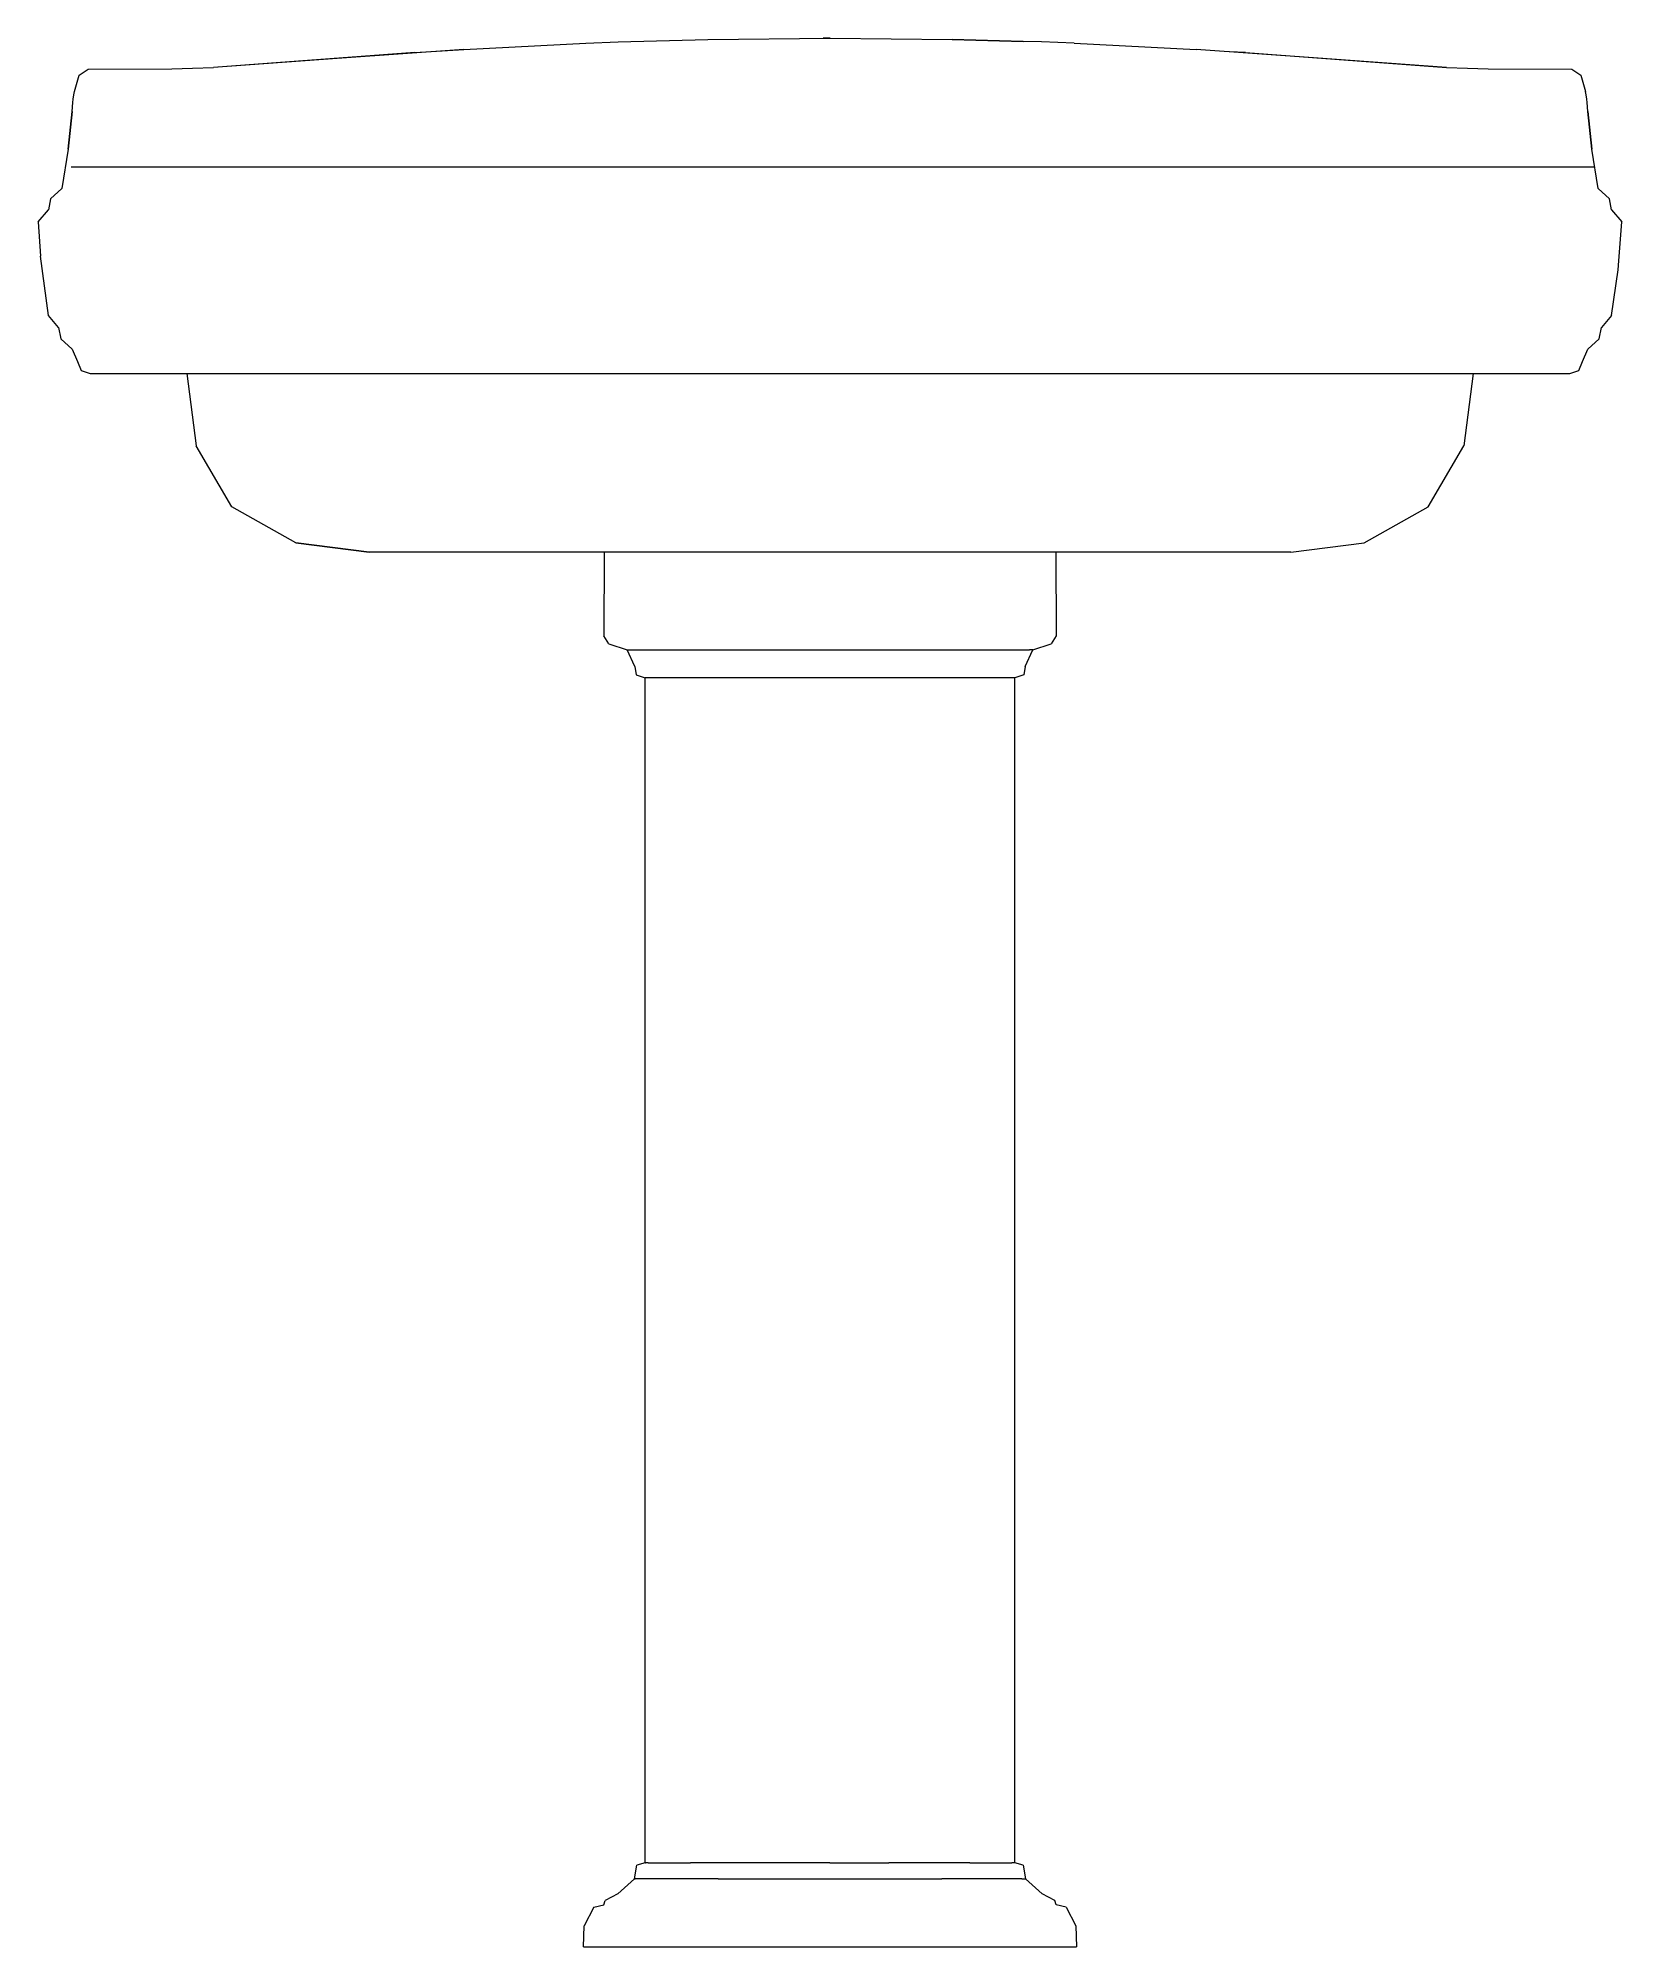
# Model space of a CAD drawing. Header units: millimetres. Extents: x -377 to 377, y -19 to 889.
import ezdxf

# ---------------------------------------------------------------- set-up
doc = ezdxf.new("R2010")
doc.units = ezdxf.units.MM
doc.header["$MEASUREMENT"] = 0
doc.layers.add('VIL01003 01', color=7, linetype='Continuous', true_color=0xffffff)

msp = doc.modelspace()

# ---------------------------------------------------------------- linework, layer by layer
at = {"layer": 'VIL01003 01', "color": 7, "linetype": 'Continuous', "lineweight": 0, "true_color": 0xffffff}
for p, q in [((-197.52, 882.23), (-293.38, 875.15)), ((-174.28, 883.74), (-232.38, 879.6)), ((-197.52, 882.23), (-174.28, 883.74)), ((-197.52, 882.23), (-197.52, 882.23)), ((-174.28, 883.74), (-116.19, 886.7)), ((-116.19, 886.7), (-100.84, 887.29)), ((-100.84, 887.29), (-58.09, 888.47)), ((-100.84, 887.29), (-100.84, 887.29)), ((-100.84, 887.29), (-100.84, 887.29)), ((-100.84, 887.29), (-100.84, 887.29)), ((-58.09, 888.47), (0, 889.06)), ((-1.43, 889.06), (-3.31, 889.03)), ((0, 889.06), (-1.43, 889.06)), ((-1.43, 889.06), (-1.43, 889.06)), ((-1.43, 889.06), (-1.43, 889.06)), ((0, 889.06), (0, 889.06)), ((0, 889.06), (58.09, 888.47)), ((100.69, 887.29), (91.96, 887.44)), ((116.19, 886.7), (100.69, 887.29)), ((100.69, 887.29), (100.69, 887.29)), ((100.69, 887.29), (100.69, 887.29)), ((116.19, 886.7), (116.19, 886.7)), ((116.19, 886.7), (174.28, 883.74)), ((232.38, 879.6), (174.28, 883.74)), ((197.77, 882.21), (190.17, 882.61)), ((197.77, 882.21), (293.38, 875.15)), ((-357.38, 871.47), (-353.04, 874.24)), ((-353.04, 874.24), (-313.26, 874.51)), ((-313.26, 874.51), (-303.32, 874.77)), ((-303.32, 874.77), (-293.38, 875.15)), ((-232.38, 879.6), (-293.38, 875.15)), ((-293.38, 875.15), (-293.38, 875.15)), ((293.38, 875.15), (232.38, 879.6)), ((232.38, 879.6), (232.38, 879.6)), ((293.38, 875.15), (303.32, 874.77)), ((293.38, 875.15), (293.38, 875.15)), ((303.32, 874.77), (313.26, 874.51)), ((313.26, 874.51), (353.04, 874.24)), ((353.04, 874.24), (357.38, 871.47)), ((-359.83, 862.09), (-359.59, 863.76)), ((-359.59, 863.76), (-357.38, 871.47)), ((-359.59, 863.76), (-359.59, 863.76)), ((357.38, 871.47), (359.59, 863.76)), ((359.59, 863.76), (359.59, 863.76)), ((359.83, 862.09), (359.59, 863.76)), ((-360.67, 854.13), (-360.36, 858.4)), ((-360.36, 858.4), (-360.11, 860.09)), ((-360.11, 860.09), (-359.83, 862.09)), ((360.11, 860.09), (359.83, 862.09)), ((360.36, 858.4), (360.11, 860.09)), ((360.67, 854.13), (360.36, 858.4)), ((-362.49, 836.29), (-365.49, 817.57)), ((365.49, 817.57), (362.49, 836.29)), ((-358.3, 827.74), (-361.07, 827.74)), ((-351.62, 827.74), (-358.3, 827.74)), ((-307.67, 827.74), (-351.62, 827.74)), ((-263.72, 827.74), (-307.67, 827.74)), ((-219.77, 827.74), (-263.72, 827.74)), ((-175.82, 827.74), (-219.77, 827.74)), ((-131.85, 827.74), (-175.82, 827.74)), ((-87.91, 827.74), (-131.85, 827.74)), ((-43.95, 827.74), (-87.91, 827.74)), ((0, 827.74), (-43.95, 827.74)), ((43.95, 827.74), (0, 827.74)), ((87.91, 827.74), (43.95, 827.74)), ((131.85, 827.74), (87.91, 827.74)), ((175.82, 827.74), (131.85, 827.74)), ((219.77, 827.74), (175.82, 827.74)), ((263.72, 827.74), (219.77, 827.74)), ((307.67, 827.74), (263.72, 827.74)), ((351.62, 827.74), (307.67, 827.74)), ((363.86, 827.74), (351.62, 827.74)), ((361.07, 827.74), (358.3, 827.74)), ((-370.96, 812.66), (-365.49, 817.57)), ((365.49, 817.57), (370.96, 812.66)), ((-370.96, 812.66), (-371.97, 807.3)), ((371.97, 807.3), (370.96, 812.66)), ((-376.83, 801.68), (-371.97, 807.3)), ((-376.83, 801.68), (-375.77, 785.24)), ((371.97, 807.3), (376.83, 801.68)), ((375.47, 783.04), (376.83, 801.68)), ((-371.87, 757.01), (-375.77, 785.24)), ((375.15, 778.74), (375.47, 783.04)), ((371.87, 757.01), (375.15, 778.74)), ((-367.08, 751.4), (-371.87, 757.01)), ((-371.87, 757.01), (-371.87, 757.01)), ((371.87, 757.01), (367.08, 751.4)), ((371.87, 757.01), (371.87, 757.01)), ((-367.08, 751.4), (-366.08, 746.03)), ((-360.68, 741.12), (-366.08, 746.03)), ((366.08, 746.03), (360.68, 741.12)), ((366.08, 746.03), (367.08, 751.4)), ((-360.68, 741.12), (-358.19, 735.26)), ((358.19, 735.26), (360.68, 741.12)), ((-358.19, 735.26), (-356.31, 730.95)), ((-356.31, 730.95), (-356.31, 730.95)), ((-356.31, 730.95), (-352.11, 729.4)), ((-352.11, 729.4), (-350.37, 729.4)), ((-350.37, 729.4), (-346.15, 729.4)), ((-346.15, 729.4), (-258.56, 729.4)), ((-306.09, 729.4), (-301.59, 695.12)), ((-258.56, 729.4), (-170.56, 729.4)), ((-170.56, 729.4), (-84.89, 729.4)), ((-84.89, 729.4), (2.13, 729.4)), ((2.13, 729.4), (86.46, 729.4)), ((86.46, 729.4), (170.78, 729.4)), ((170.78, 729.4), (260.77, 729.4)), ((260.77, 729.4), (346.15, 729.4)), ((306.09, 729.4), (301.59, 695.12)), ((346.15, 729.4), (350.37, 729.4)), ((350.37, 729.4), (352.11, 729.4)), ((352.11, 729.4), (356.31, 730.95)), ((356.31, 730.95), (358.19, 735.26)), ((-284.67, 665.99), (-301.59, 695.12)), ((-301.57, 695.12), (-301.59, 695.12)), ((-284.66, 665.99), (-301.57, 695.12)), ((284.67, 665.99), (301.59, 695.12)), ((301.59, 695.12), (301.53, 695.12)), ((-284.67, 665.99), (-284.66, 665.99)), ((-254.23, 648.86), (-284.67, 665.99)), ((-254.21, 648.86), (-284.66, 665.99)), ((254.23, 648.86), (284.67, 665.99)), ((-254.23, 648.86), (-254.21, 648.86)), ((-254.23, 648.86), (-219.37, 644.5)), ((-219.35, 644.5), (-254.21, 648.86)), ((219.33, 644.5), (254.18, 648.86)), ((219.37, 644.5), (254.23, 648.86)), ((254.18, 648.86), (254.23, 648.86)), ((-219.35, 644.5), (-219.37, 644.5)), ((-205.72, 644.5), (-219.35, 644.5)), ((-156.63, 644.5), (-205.72, 644.5)), ((-105.87, 644.5), (-156.63, 644.5)), ((-107.52, 644.5), (-107.59, 604.57)), ((-54.04, 644.5), (-105.87, 644.5)), ((0, 644.5), (-54.04, 644.5)), ((50.78, 644.5), (0, 644.5)), ((101.71, 644.5), (50.78, 644.5)), ((157.26, 644.5), (101.71, 644.5)), ((107.52, 644.5), (107.59, 604.57)), ((205.28, 644.5), (157.26, 644.5)), ((219.33, 644.5), (205.28, 644.5)), ((219.37, 644.5), (219.33, 644.5)), ((219.33, 644.5), (219.33, 644.5)), ((-105.3, 600.85), (-107.59, 604.57)), ((-105.3, 600.85), (-96.58, 597.91)), ((96.58, 597.91), (105.3, 600.85)), ((107.59, 604.57), (105.3, 600.85)), ((-96.58, 597.91), (-96.38, 597.91)), ((-92.91, 590.02), (-96.58, 597.91)), ((-96.38, 597.91), (-94.93, 597.91)), ((-94.93, 597.91), (-90.6, 597.91)), ((-90.6, 597.91), (-72.92, 597.91)), ((-72.92, 597.91), (-55.26, 597.91)), ((-55.26, 597.91), (-30.66, 597.91)), ((-30.66, 597.91), (-0.01, 597.91)), ((-0.01, 597.91), (30.65, 597.91)), ((30.65, 597.91), (55.27, 597.91)), ((55.27, 597.91), (72.95, 597.91)), ((72.95, 597.91), (90.6, 597.91)), ((90.6, 597.91), (94.93, 597.91)), ((92.91, 590.02), (96.58, 597.91)), ((96.38, 597.91), (94.93, 597.91)), ((96.58, 597.91), (96.38, 597.91)), ((-92.91, 590.02), (-92.2, 586.06)), ((-92.2, 586.06), (-88.02, 584.61)), ((-88.02, 20.61), (-88.02, 584.61)), ((-87.84, 584.61), (-88.02, 584.61)), ((-86.51, 584.61), (-87.84, 584.61)), ((-82.57, 584.61), (-86.51, 584.61)), ((-66.46, 584.61), (-82.57, 584.61)), ((-27.94, 584.61), (-66.46, 584.61)), ((-0.01, 584.61), (-27.94, 584.61)), ((27.93, 584.61), (-0.01, 584.61)), ((66.49, 584.61), (27.93, 584.61)), ((82.58, 584.61), (66.49, 584.61)), ((86.51, 584.61), (82.58, 584.61)), ((87.84, 584.61), (86.51, 584.61)), ((88.02, 584.61), (87.84, 584.61)), ((92.2, 586.06), (88.02, 584.61)), ((88.02, 20.61), (88.02, 584.61)), ((92.91, 590.02), (92.2, 586.06)), ((-92.96, 13.11), (-91.91, 19.49)), ((-88.02, 20.61), (-91.91, 19.49)), ((-88.02, 20.61), (-87.84, 20.61)), ((-86.51, 20.61), (-87.84, 20.61)), ((-86.51, 20.61), (-82.57, 20.61)), ((-82.57, 20.61), (-66.46, 20.61)), ((-27.94, 20.61), (-66.46, 20.61)), ((-0.01, 20.61), (-27.94, 20.61)), ((-0.01, 20.61), (27.93, 20.61)), ((66.49, 20.61), (27.93, 20.61)), ((66.49, 20.61), (82.58, 20.61)), ((82.58, 20.61), (86.51, 20.61)), ((87.84, 20.61), (86.51, 20.61)), ((88.02, 20.61), (87.84, 20.61)), ((91.91, 19.49), (88.02, 20.61)), ((91.91, 19.49), (92.96, 13.11)), ((-92.96, 13.11), (-100.93, 5.98)), ((-92.96, 13.11), (-92.76, 13.11)), ((-91.37, 13.11), (-92.76, 13.11)), ((-87.2, 13.11), (-91.37, 13.11)), ((-70.19, 13.11), (-87.2, 13.11)), ((-53.19, 13.11), (-70.19, 13.11)), ((-53.19, 13.11), (-29.51, 13.11)), ((-29.51, 13.11), (-0.01, 13.11)), ((-0.01, 13.11), (29.5, 13.11)), ((29.5, 13.11), (53.2, 13.11)), ((70.22, 13.11), (53.2, 13.11)), ((87.21, 13.11), (70.22, 13.11)), ((91.37, 13.11), (87.21, 13.11)), ((91.37, 13.11), (92.76, 13.11)), ((92.76, 13.11), (92.96, 13.11)), ((100.93, 5.98), (92.96, 13.11)), ((-112.35, -0.47), (-107.59, 0.65)), ((-107.59, 0.65), (-107.02, 2.76)), ((-100.93, 5.98), (-107.02, 2.76)), ((107.02, 2.76), (100.93, 5.98)), ((107.59, 0.65), (107.02, 2.76)), ((112.35, -0.47), (107.59, 0.65)), ((-112.35, -0.47), (-116.95, -9.33)), ((112.35, -0.47), (116.95, -9.33)), ((-117.29, -19.32), (-116.95, -9.33)), ((116.95, -9.33), (117.29, -19.32)), ((-117.29, -19.32), (-115.35, -19.32)), ((-115.35, -19.32), (-110.1, -19.32)), ((-110.1, -19.32), (-88.61, -19.32)), ((-88.61, -19.32), (-30.64, -19.32)), ((-30.64, -19.32), (29.65, -19.32)), ((29.65, -19.32), (88.65, -19.32)), ((88.65, -19.32), (110.11, -19.32)), ((110.11, -19.32), (115.35, -19.32)), ((115.35, -19.32), (117.29, -19.32))]:
    msp.add_line(p, q, dxfattribs=at)
at = {"layer": 'VIL01003 01'}
for points in [[(91.96, 887.44), (58.09, 888.47)], [(-362.49, 836.29), (-360.67, 854.13)], [(360.67, 854.13), (362.49, 836.29)]]:
    msp.add_lwpolyline(points, dxfattribs=at)

doc.saveas('drawing.dxf')
